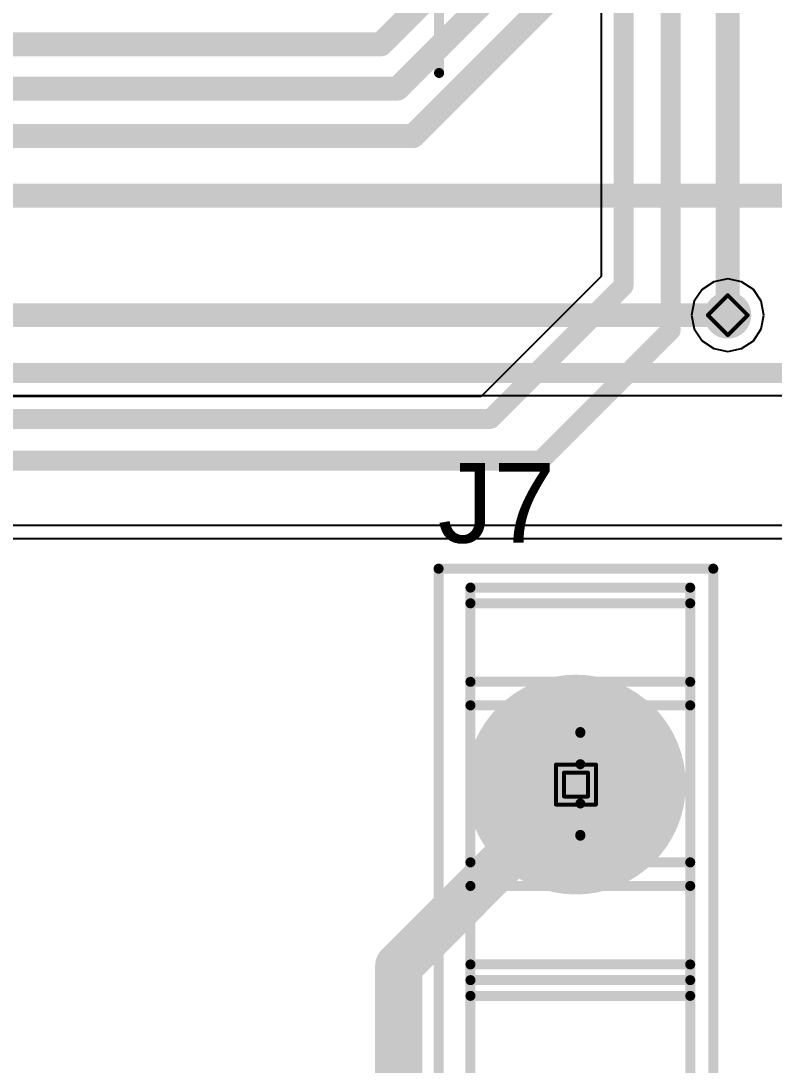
# Model space of a CAD drawing. Header units: millimetres. Extents: x -16 to 330, y -45 to 150.
# Drawn here: x 56.68 to 66.28, y 39.93 to 53.23 of the extents above; entities that cross this region are included whole.
import ezdxf

# ---------------------------------------------------------------- set-up
doc = ezdxf.new("R2010")
doc.units = ezdxf.units.MM
for name, color, linetype in [('BottomLayer', 5, 'Continuous'), ('BottomSolder', 6, 'Continuous'), ('DrillDrawing', 1, 'Continuous'), ('Mechanical13', 56, 'Continuous'), ('MidLayer1', 16, 'Continuous'), ('MidLayer2', 76, 'Continuous'), ('MultiLayer', 9, 'Continuous'), ('PadHoleLayer', 156, 'Continuous'), ('TopLayer', 1, 'Continuous'), ('TopOverlay', 2, 'Continuous'), ('TopSolder', 216, 'Continuous'), ('ViaHoleLayer', 16, 'Continuous')]:
    doc.layers.add(name, color=color, linetype=linetype)
doc.styles.add('Arial', font='arial.ttf', dxfattribs={"height": 0.2})

# ---------------------------------------------------------------- blocks, each defined once
blk = doc.blocks.new('C_____T________B__2')
at = {"layer": 'BottomLayer'}
h = blk.add_hatch(color=5, dxfattribs=at)
edge = h.paths.add_edge_path()
edge.add_arc((10, 0), 1.4, 0, 360)
at = {"layer": 'BottomSolder'}
h = blk.add_hatch(color=6, dxfattribs=at)
edge = h.paths.add_edge_path()
edge.add_arc((10, 0), 0.8, 0, 360)
at = {"layer": 'MidLayer1'}
h = blk.add_hatch(color=16, dxfattribs=at)
edge = h.paths.add_edge_path()
edge.add_arc((10, 0), 1.4, 0, 360)
at = {"layer": 'MidLayer2'}
h = blk.add_hatch(color=76, dxfattribs=at)
edge = h.paths.add_edge_path()
edge.add_arc((10, 0), 1.4, 0, 360)
at = {"layer": 'MultiLayer'}
h = blk.add_hatch(color=9, dxfattribs=at)
edge = h.paths.add_edge_path()
edge.add_arc((10, 0), 1.4, 0, 360)
at = {"layer": 'PadHoleLayer'}
h = blk.add_hatch(color=156, dxfattribs=at)
edge = h.paths.add_edge_path()
edge.add_arc((10, 0), 0.8, 0, 360)
at = {"layer": 'TopLayer'}
h = blk.add_hatch(color=1, dxfattribs=at)
edge = h.paths.add_edge_path()
edge.add_arc((10, 0), 1.4, 0, 360)
at = {"layer": 'TopSolder'}
h = blk.add_hatch(color=216, dxfattribs=at)
edge = h.paths.add_edge_path()
edge.add_arc((10, 0), 0.8, 0, 360)
at = {"layer": 'TopOverlay', "const_width": 0.127}
for points in [[(-12.75, 1.75), (12.75, 1.75)], [(12.75, 1.75), (12.75, -1.75)], [(-12.75, -1.75), (12.75, -1.75)]]:
    blk.add_lwpolyline(points, dxfattribs=at)
at = {"layer": 'TopOverlay', "const_width": 0.0635}
for points in [[(12.718, 1.75, 1), (12.782, 1.75, 1)], [(12.718, 1.75, 1), (12.782, 1.75, 1)], [(12.718, -1.75, 1), (12.782, -1.75, 1)], [(12.718, -1.75, 1), (12.782, -1.75, 1)]]:
    blk.add_lwpolyline(points, format="xyb", close=True, dxfattribs=at)

msp = doc.modelspace()

# ---------------------------------------------------------------- hatches: boundary and pattern name
at = {"layer": 'BottomLayer'}
h = msp.add_hatch(color=5, dxfattribs=at)
edge = h.paths.add_edge_path()
edge.add_arc((65.684, 49.479), 0.3, 0, 360)
at = {"layer": 'BottomSolder'}
h = msp.add_hatch(color=6, dxfattribs=at)
edge = h.paths.add_edge_path()
edge.add_arc((65.684, 49.479), 0.15, 0, 360)
at = {"layer": 'MidLayer1'}
h = msp.add_hatch(color=16, dxfattribs=at)
edge = h.paths.add_edge_path()
edge.add_arc((65.684, 49.479), 0.3, 0, 360)
at = {"layer": 'MidLayer2'}
h = msp.add_hatch(color=76, dxfattribs=at)
edge = h.paths.add_edge_path()
edge.add_arc((65.684, 49.479), 0.3, 0, 360)
at = {"layer": 'TopLayer'}
h = msp.add_hatch(color=1, dxfattribs=at)
edge = h.paths.add_edge_path()
edge.add_arc((65.684, 49.479), 0.3, 0, 360)
at = {"layer": 'TopSolder'}
h = msp.add_hatch(color=216, dxfattribs=at)
edge = h.paths.add_edge_path()
edge.add_arc((65.684, 49.479), 0.15, 0, 360)
at = {"layer": 'ViaHoleLayer'}
h = msp.add_hatch(color=16, dxfattribs=at)
edge = h.paths.add_edge_path()
edge.add_arc((65.684, 49.479), 0.15, 0, 360)

# ---------------------------------------------------------------- linework, layer by layer
at = {"layer": 'BottomLayer'}
for p, q in [((41.478, 48.458), (67.793, 48.458)), ((69.955, 46.799), (23.571, 46.799)), ((23.571, 46.634), (69.955, 46.634))]:
    msp.add_line(p, q, dxfattribs=at)
for points, const_width in [([(61.264, 52.928), (68, 59.665)], 0.305), ([(61.476, 52.365), (67.375, 58.263)], 0.305), ([(61.675, 51.76), (67.667, 57.752)], 0.305), ([(45.319, 52.928), (61.264, 52.928)], 0.305), ([(44.848, 52.365), (61.476, 52.365)], 0.305), ([(44.52, 51.76), (61.675, 51.76)], 0.305), ([(43.099, 51.003), (67.804, 51.003)], 0.305), ([(42.697, 49.479), (65.684, 49.479)], 0.305), ([(41.478, 48.743), (67.793, 48.743)], 0.254)]:
    msp.add_lwpolyline(points, dxfattribs=dict(at, const_width=const_width))
at = {"layer": 'BottomLayer', "const_width": 0.152}
for points in [[(61.188, 52.928, 1), (61.34, 52.928, 1)], [(61.188, 52.928, 1), (61.34, 52.928, 1)], [(61.4, 52.365, 1), (61.553, 52.365, 1)], [(61.4, 52.365, 1), (61.553, 52.365, 1)], [(61.598, 51.76, 1), (61.751, 51.76, 1)], [(61.598, 51.76, 1), (61.751, 51.76, 1)], [(65.608, 49.479, 1), (65.761, 49.479, 1)]]:
    msp.add_lwpolyline(points, format="xyb", close=True, dxfattribs=at)
at = {"layer": 'DrillDrawing', "const_width": 0.0508}
for points in [[(65.43, 49.479), (65.684, 49.733)], [(65.684, 49.733), (65.938, 49.479)], [(65.43, 49.479), (65.684, 49.225)], [(65.684, 49.225), (65.938, 49.479)], [(63.496, 43.754), (64.004, 43.754)], [(63.496, 43.246), (63.496, 43.754)], [(64.004, 43.246), (64.004, 43.754)], [(63.598, 43.652), (63.902, 43.652)], [(63.598, 43.348), (63.598, 43.652)], [(63.902, 43.348), (63.902, 43.652)], [(63.598, 43.348), (63.902, 43.348)], [(63.496, 43.246), (64.004, 43.246)]]:
    msp.add_lwpolyline(points, dxfattribs=at)
at = {"layer": 'DrillDrawing', "const_width": 0.0254}
for points in [[(65.672, 49.733, 1), (65.697, 49.733, 1)], [(65.672, 49.733, 1), (65.697, 49.733, 1)], [(65.418, 49.479, 1), (65.443, 49.479, 1)], [(65.418, 49.479, 1), (65.443, 49.479, 1)], [(65.926, 49.479, 1), (65.951, 49.479, 1)], [(65.926, 49.479, 1), (65.951, 49.479, 1)], [(65.672, 49.225, 1), (65.697, 49.225, 1)], [(65.672, 49.225, 1), (65.697, 49.225, 1)], [(63.483, 43.754, 1), (63.509, 43.754, 1)], [(63.483, 43.754, 1), (63.509, 43.754, 1)], [(63.991, 43.754, 1), (64.017, 43.754, 1)], [(63.991, 43.754, 1), (64.017, 43.754, 1)], [(63.585, 43.652, 1), (63.61, 43.652, 1)], [(63.585, 43.652, 1), (63.61, 43.652, 1)], [(63.89, 43.652, 1), (63.915, 43.652, 1)], [(63.89, 43.652, 1), (63.915, 43.652, 1)], [(63.585, 43.348, 1), (63.61, 43.348, 1)], [(63.585, 43.348, 1), (63.61, 43.348, 1)], [(63.89, 43.348, 1), (63.915, 43.348, 1)], [(63.89, 43.348, 1), (63.915, 43.348, 1)], [(63.483, 43.246, 1), (63.509, 43.246, 1)], [(63.483, 43.246, 1), (63.509, 43.246, 1)], [(63.991, 43.246, 1), (64.017, 43.246, 1)], [(63.991, 43.246, 1), (64.017, 43.246, 1)]]:
    msp.add_lwpolyline(points, format="xyb", close=True, dxfattribs=at)
at = {"layer": 'Mechanical13', "const_width": 0.127}
for points in [[(62.006, 52.564), (62.006, 60.509)], [(62.006, 52.564), (62.006, 60.509)], [(62.406, 46.009), (65.206, 46.009)], [(62.406, 21.009), (62.406, 46.009)], [(65.206, 21.009), (65.206, 46.009)], [(62.406, 45.809), (65.206, 45.809)], [(62.406, 44.809), (65.206, 44.809)], [(62.406, 44.509), (65.206, 44.509)], [(63.806, 43.759), (63.806, 44.159)], [(63.806, 42.859), (63.806, 43.259)], [(62.406, 42.509), (65.206, 42.509)], [(62.406, 42.209), (65.206, 42.209)], [(62.406, 41.209), (65.206, 41.209)], [(62.406, 41.009), (65.206, 41.009)], [(62.406, 40.809), (65.206, 40.809)]]:
    msp.add_lwpolyline(points, dxfattribs=at)
at = {"layer": 'Mechanical13', "const_width": 0.0635}
for points in [[(61.974, 52.564, 1), (62.038, 52.564, 1)], [(61.974, 52.564, 1), (62.038, 52.564, 1)], [(62.374, 46.009, 1), (62.438, 46.009, 1)], [(62.374, 46.009, 1), (62.438, 46.009, 1)], [(65.174, 46.009, 1), (65.238, 46.009, 1)], [(65.174, 46.009, 1), (65.238, 46.009, 1)], [(62.374, 45.809, 1), (62.438, 45.809, 1)], [(65.174, 45.809, 1), (65.238, 45.809, 1)], [(62.374, 44.809, 1), (62.438, 44.809, 1)], [(65.174, 44.809, 1), (65.238, 44.809, 1)], [(62.374, 44.509, 1), (62.438, 44.509, 1)], [(65.174, 44.509, 1), (65.238, 44.509, 1)], [(63.774, 44.169, 1), (63.838, 44.169, 1)], [(63.774, 44.159, 1), (63.838, 44.159, 1)], [(63.774, 44.159, 1), (63.838, 44.159, 1)], [(63.774, 44.159, 1), (63.838, 44.159, 1)], [(63.774, 43.759, 1), (63.838, 43.759, 1)], [(63.774, 43.759, 1), (63.838, 43.759, 1)], [(63.774, 43.759, 1), (63.838, 43.759, 1)], [(63.774, 43.259, 1), (63.838, 43.259, 1)], [(63.774, 43.259, 1), (63.838, 43.259, 1)], [(63.774, 43.259, 1), (63.838, 43.259, 1)], [(63.774, 42.859, 1), (63.838, 42.859, 1)], [(63.774, 42.859, 1), (63.838, 42.859, 1)], [(63.774, 42.859, 1), (63.838, 42.859, 1)], [(63.774, 42.849, 1), (63.838, 42.849, 1)], [(62.374, 42.509, 1), (62.438, 42.509, 1)], [(65.174, 42.509, 1), (65.238, 42.509, 1)], [(62.374, 42.209, 1), (62.438, 42.209, 1)], [(65.174, 42.209, 1), (65.238, 42.209, 1)], [(62.374, 41.209, 1), (62.438, 41.209, 1)], [(65.174, 41.209, 1), (65.238, 41.209, 1)], [(62.374, 41.009, 1), (62.438, 41.009, 1)], [(65.174, 41.009, 1), (65.238, 41.009, 1)], [(62.374, 40.809, 1), (62.438, 40.809, 1)], [(65.174, 40.809, 1), (65.238, 40.809, 1)]]:
    msp.add_lwpolyline(points, format="xyb", close=True, dxfattribs=at)
at = {"layer": 'Mechanical13', "const_width": 0.127}
for points in [[(63.806, 42.859, -1), (63.806, 44.159)], [(63.806, 44.169, -1), (63.806, 42.849)], [(63.806, 44.159, -1), (63.806, 42.859)], [(63.806, 43.259, -1), (63.806, 43.759)], [(63.806, 43.759, -1), (63.806, 43.259)]]:
    msp.add_lwpolyline(points, format="xyb", dxfattribs=at)
at = {"layer": 'MidLayer1'}
for p, q in [((65.508, 49.905), (65.358, 49.805)), ((65.684, 49.94), (65.508, 49.905)), ((65.861, 49.905), (65.684, 49.94)), ((66.011, 49.805), (65.861, 49.905)), ((65.358, 49.805), (65.258, 49.656)), ((66.111, 49.656), (66.011, 49.805)), ((65.258, 49.656), (65.223, 49.479)), ((66.146, 49.479), (66.111, 49.656)), ((65.223, 49.479), (65.258, 49.303)), ((66.111, 49.303), (66.146, 49.479)), ((65.258, 49.303), (65.358, 49.153)), ((66.011, 49.153), (66.111, 49.303)), ((65.358, 49.153), (65.508, 49.053)), ((65.861, 49.053), (66.011, 49.153)), ((65.508, 49.053), (65.684, 49.018)), ((65.684, 49.018), (65.861, 49.053)), ((69.955, 46.799), (23.571, 46.799)), ((23.571, 46.634), (69.955, 46.634))]:
    msp.add_line(p, q, dxfattribs=at)
at = {"layer": 'MidLayer2'}
for p, q in [((65.508, 49.905), (65.358, 49.805)), ((65.684, 49.94), (65.508, 49.905)), ((65.861, 49.905), (65.684, 49.94)), ((66.011, 49.805), (65.861, 49.905)), ((65.358, 49.805), (65.258, 49.656)), ((66.111, 49.656), (66.011, 49.805)), ((65.258, 49.656), (65.223, 49.479)), ((66.146, 49.479), (66.111, 49.656)), ((65.223, 49.479), (65.258, 49.303)), ((66.111, 49.303), (66.146, 49.479)), ((65.258, 49.303), (65.358, 49.153)), ((66.011, 49.153), (66.111, 49.303)), ((65.358, 49.153), (65.508, 49.053)), ((65.861, 49.053), (66.011, 49.153)), ((65.508, 49.053), (65.684, 49.018)), ((65.684, 49.018), (65.861, 49.053)), ((69.955, 46.799), (23.571, 46.799)), ((23.571, 46.634), (69.955, 46.634))]:
    msp.add_line(p, q, dxfattribs=at)
at = {"layer": 'MidLayer2', "const_width": 0.6}
for points in [[(61.491, 41.188), (63.805, 43.503)], [(61.491, 10.783), (61.491, 41.188)]]:
    msp.add_lwpolyline(points, dxfattribs=at)
at = {"layer": 'MidLayer2', "const_width": 0.3}
for points in [[(63.655, 43.503, 1), (63.955, 43.503, 1)], [(61.341, 41.188, 1), (61.641, 41.188, 1)], [(61.341, 41.188, 1), (61.641, 41.188, 1)]]:
    msp.add_lwpolyline(points, format="xyb", close=True, dxfattribs=at)
at = {"layer": 'TopLayer'}
for p, q in [((64.072, 58.617), (64.072, 49.971)), ((64.072, 49.971), (62.544, 48.443)), ((62.544, 48.443), (49.508, 48.443)), ((23.571, 46.634), (69.955, 46.634))]:
    msp.add_line(p, q, dxfattribs=at)
for points, const_width in [([(64.357, 49.853), (64.357, 58.617)], 0.254), ([(64.957, 49.285), (64.957, 58.496)], 0.254), ([(65.684, 49.479), (65.684, 55.675)], 0.305), ([(62.662, 48.158), (64.357, 49.853)], 0.254), ([(63.297, 47.625), (64.957, 49.285)], 0.254), ([(23.867, 48.158), (62.662, 48.158)], 0.254), ([(23.952, 47.625), (63.297, 47.625)], 0.254)]:
    msp.add_lwpolyline(points, dxfattribs=dict(at, const_width=const_width))
for points, const_width in [([(64.293, 49.853, 1), (64.42, 49.853, 1)], 0.127), ([(64.293, 49.853, 1), (64.42, 49.853, 1)], 0.127), ([(65.608, 49.479, 1), (65.761, 49.479, 1)], 0.152), ([(64.893, 49.285, 1), (65.02, 49.285, 1)], 0.127), ([(64.893, 49.285, 1), (65.02, 49.285, 1)], 0.127), ([(62.598, 48.158, 1), (62.725, 48.158, 1)], 0.127), ([(62.598, 48.158, 1), (62.725, 48.158, 1)], 0.127), ([(63.233, 47.625, 1), (63.36, 47.625, 1)], 0.127), ([(63.233, 47.625, 1), (63.36, 47.625, 1)], 0.127)]:
    msp.add_lwpolyline(points, format="xyb", close=True, dxfattribs=dict(at, const_width=const_width))

# ---------------------------------------------------------------- block references
at = {"rotation": 90}
msp.add_blockref('C_____T________B__2', (63.75, 33.5), dxfattribs=at)

# ---------------------------------------------------------------- texts
at = {"layer": 'TopOverlay', "style": 'Arial'}
msp.add_text('J7', height=1.016, dxfattribs=at).set_placement((61.989, 46.581))

doc.saveas('drawing.dxf')
